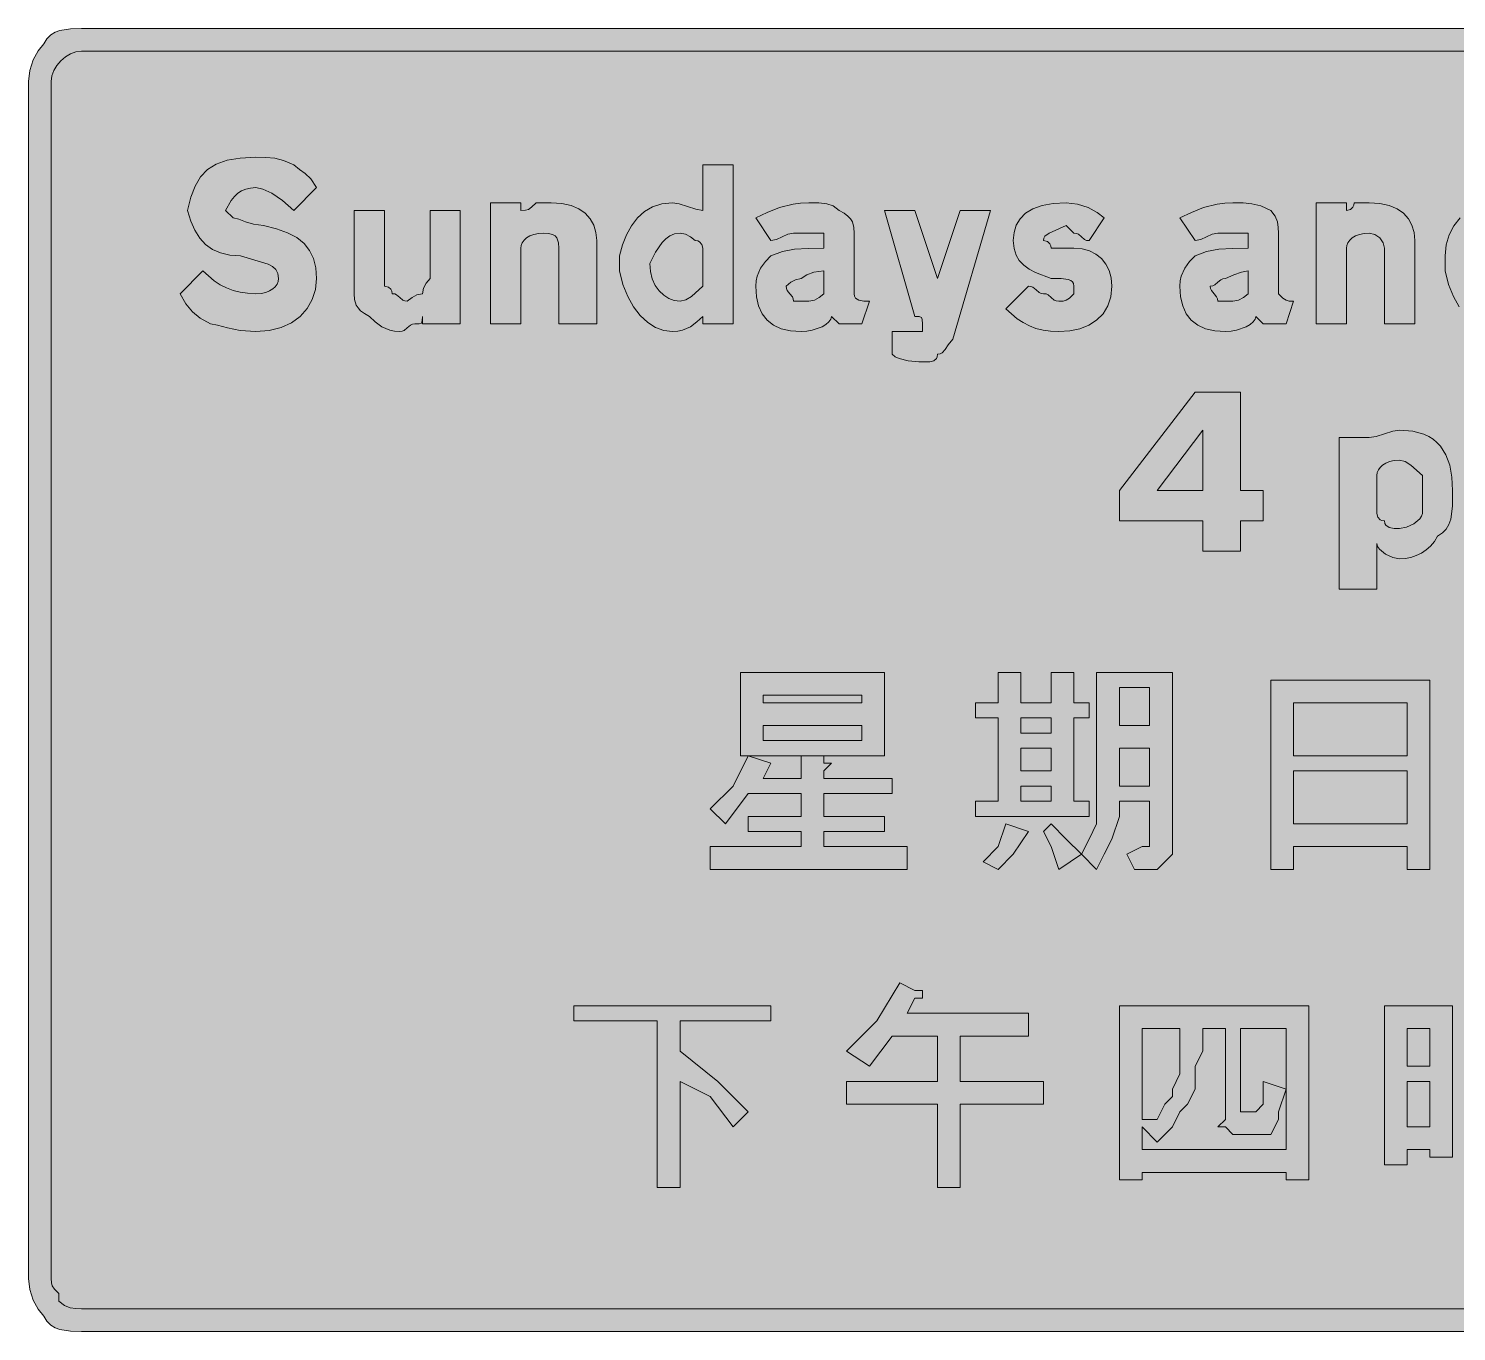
# Model space of a CAD drawing. Header units: metres. Extents: x 12 to 556, y 31 to 238.
# Drawn here: x 12.2 to 238.3, y 31.4 to 237.8 of the extents above; entities that cross this region are included whole.
import ezdxf

# ---------------------------------------------------------------- set-up
doc = ezdxf.new("R2010")
doc.units = ezdxf.units.M
doc.layers.add('FILL_BLACK_000000', color=7, linetype='Continuous', true_color=0x000000)
doc.layers.add('FILL_WHITE_FFFFFF', color=7, linetype='Continuous', true_color=0xffffff)

msp = doc.modelspace()

# ---------------------------------------------------------------- hatches: boundary and pattern name
at = {"layer": 'FILL_BLACK_000000', "true_color": 0x000000}
h = msp.add_hatch(color=7, dxfattribs=at)
h.dxf.hatch_style = 1
h.paths.add_polyline_path([(550.95, 237.84), (551, 237.44), (551.16, 237.13), (551.7, 236.64), (552.47, 236.15), (553.35, 235.44), (553.75, 235.39), (554.04, 235.23), (554.4, 234.69), (554.53, 233.92), (554.55, 233.04), (555.24, 232.14), (555.6, 231.24), (555.73, 230.34), (555.75, 229.44), (555.75, 39.84), (555.54, 38.06), (555, 36.39), (554.23, 34.95), (553.35, 33.84), (550.95, 31.44), (547.35, 31.44), (20.55, 31.44), (18.77, 31.48), (17.1, 31.74), (16.34, 32.03), (15.66, 32.45), (15.05, 33.05), (14.55, 33.84), (13.67, 34.95), (12.9, 36.39), (12.36, 38.06), (12.15, 39.84), (12.15, 229.44), (12.36, 231.22), (12.9, 232.89), (13.67, 234.33), (14.55, 235.44), (15.05, 236.23), (15.66, 236.83), (16.34, 237.25), (17.1, 237.54), (18.77, 237.8), (20.55, 237.84), (547.35, 237.84), (550.95, 237.84)])
h.paths.add_polyline_path([(18.79, 233.83), (17.98, 233.35), (17.25, 232.74), (16.64, 232.01), (16.16, 231.2), (15.86, 230.34), (15.75, 229.44), (15.75, 39.84), (15.77, 39.13), (15.9, 38.64), (16.26, 38.15), (16.95, 37.44), (16.95, 36.24), (17.85, 35.55), (18.75, 35.19), (19.65, 35.06), (20.55, 35.04), (547.35, 35.04), (548.23, 35.06), (549, 35.19), (549.54, 35.55), (549.7, 35.84), (549.75, 36.24), (550.44, 37.14), (550.8, 38.04), (550.93, 38.94), (550.95, 39.84), (550.95, 229.44), (550.93, 230.34), (550.8, 231.24), (550.44, 232.14), (549.75, 233.04), (549, 233.64), (548.23, 234.05), (547.35, 234.24), (20.55, 234.24), (19.65, 234.13), (18.79, 233.83)], flags=16)
h = msp.add_hatch(color=7, dxfattribs=at)
h.dxf.hatch_style = 1
h.paths.add_polyline_path([(44.55, 207.84), (45.47, 207.65), (46.5, 207.24), (47.76, 206.83), (49.35, 206.64), (51.43, 206.13), (53.19, 205.5), (54.64, 204.72), (55.8, 203.79), (56.67, 202.69), (57.28, 201.41), (57.64, 199.93), (57.75, 198.24), (57.58, 196.5), (57.09, 194.9), (56.29, 193.47), (55.2, 192.24), (53.82, 191.23), (52.18, 190.48), (50.29, 190), (48.15, 189.84), (45.67, 190.03), (43.65, 190.44), (42.07, 190.85), (40.95, 191.04), (39.36, 191.96), (38.1, 192.99), (37.07, 194.25), (36.15, 195.84), (39.75, 199.44), (41.57, 197.86), (42.51, 197.25), (43.5, 196.74), (44.54, 196.35), (45.66, 196.06), (46.85, 195.9), (48.15, 195.84), (48.99, 195.89), (49.72, 196.05), (50.34, 196.28), (50.85, 196.59), (51.24, 196.95), (51.52, 197.36), (51.69, 197.79), (51.75, 198.24), (51.64, 199.03), (51.32, 199.65), (50.8, 200.12), (50.1, 200.49), (45.75, 201.84), (44.06, 201.95), (42.58, 202.29), (41.3, 202.85), (40.2, 203.64), (39.27, 204.65), (38.49, 205.89), (37.86, 207.35), (37.35, 209.04), (37.86, 211.12), (38.53, 212.88), (39.4, 214.33), (40.5, 215.49), (41.89, 216.36), (43.59, 216.97), (45.67, 217.33), (48.15, 217.44), (49.76, 217.42), (51.15, 217.29), (52.54, 216.93), (54.15, 216.24), (55.05, 215.51), (55.95, 214.89), (56.85, 214.05), (57.75, 212.64), (54.15, 209.04), (52.37, 210.61), (50.7, 211.74), (49.26, 212.41), (48.15, 212.64), (47.3, 212.58), (46.56, 212.41), (45.89, 212.13), (45.3, 211.74), (44.76, 211.23), (44.27, 210.61), (43.35, 209.04), (44.55, 207.84)])
h = msp.add_hatch(color=7, dxfattribs=at)
h.dxf.hatch_style = 1
h.paths.add_polyline_path([(123.75, 216.24), (123.75, 191.04), (118.95, 191.04), (118.95, 192.24), (118.03, 191.36), (117, 190.59), (115.74, 190.05), (115, 189.89), (114.15, 189.84), (112.8, 190.01), (111.49, 190.5), (110.23, 191.3), (109.05, 192.39), (107.99, 193.77), (107.06, 195.41), (106.31, 197.3), (105.75, 199.44), (105.75, 201.84), (106.26, 203.58), (106.89, 205.18), (107.67, 206.61), (108.6, 207.84), (109.7, 208.85), (110.98, 209.6), (112.46, 210.08), (114.15, 210.24), (115.24, 210.05), (116.55, 209.64), (117.86, 209.23), (118.95, 209.04), (118.95, 216.24), (123.75, 216.24)])
h.paths.add_polyline_path([(118.95, 203.04), (118.8, 203.64), (118.44, 204.05), (118.15, 204.19), (117.75, 204.24), (117, 204.84), (116.23, 205.25), (115.35, 205.44), (114.5, 205.33), (113.76, 205.03), (113.09, 204.55), (112.5, 203.94), (111.47, 202.4), (110.55, 200.64), (110.66, 199.35), (110.96, 198.18), (111.44, 197.16), (112.05, 196.29), (112.78, 195.59), (113.59, 195.07), (114.45, 194.75), (115.35, 194.64), (116.25, 194.85), (117.15, 195.39), (118.95, 197.04), (118.95, 201.84), (118.95, 203.04)], flags=16)
h = msp.add_hatch(color=7, dxfattribs=at)
h.dxf.hatch_style = 1
h.paths.add_polyline_path([(254.55, 216.24), (254.55, 191.04), (249.75, 191.04), (249.75, 192.24), (248.83, 191.36), (247.8, 190.59), (246.54, 190.05), (245.8, 189.89), (244.95, 189.84), (243.6, 190.01), (242.29, 190.5), (241.03, 191.3), (239.85, 192.39), (238.79, 193.77), (237.86, 195.41), (237.11, 197.3), (236.55, 199.44), (236.55, 201.84), (236.71, 203.58), (237.19, 205.18), (237.94, 206.61), (238.95, 207.84), (240.18, 208.85), (241.61, 209.6), (243.21, 210.08), (244.95, 210.24), (245.87, 210.05), (246.9, 209.64), (248.16, 209.23), (249.75, 209.04), (249.75, 216.24), (254.55, 216.24)])
h.paths.add_polyline_path([(249.75, 203.04), (248.55, 204.24), (248.15, 204.29), (247.84, 204.43), (247.35, 204.84), (246.86, 205.25), (246.55, 205.39), (246.15, 205.44), (244.91, 205.33), (243.88, 205.03), (243.05, 204.55), (242.4, 203.94), (241.92, 203.21), (241.59, 202.4), (241.41, 201.54), (241.35, 200.64), (241.41, 199.35), (241.59, 198.18), (241.92, 197.16), (242.4, 196.29), (243.05, 195.59), (243.88, 195.07), (244.91, 194.75), (246.15, 194.64), (247.05, 194.85), (247.95, 195.39), (249.75, 197.04), (249.75, 201.84), (249.75, 203.04)], flags=16)
h = msp.add_hatch(color=7, dxfattribs=at)
h.dxf.hatch_style = 1
h.paths.add_polyline_path([(80.55, 209.04), (80.55, 191.04), (74.55, 191.04), (74.55, 192.24), (74.53, 191.55), (74.4, 191.19), (74.04, 191.06), (73.35, 191.04), (72.95, 190.99), (72.64, 190.85), (72.15, 190.44), (71.66, 190.03), (71.35, 189.89), (70.95, 189.84), (70.1, 189.89), (69.36, 190.05), (68.1, 190.59), (67.07, 191.36), (66.15, 192.24), (65.36, 192.69), (64.76, 193.14), (64.34, 193.59), (64.05, 194.04), (63.79, 194.94), (63.75, 195.84), (63.75, 209.04), (68.55, 209.04), (68.55, 198.24), (68.55, 197.04), (69.15, 196.89), (69.56, 196.53), (69.7, 196.24), (69.75, 195.84), (70.15, 195.79), (70.46, 195.65), (70.95, 195.24), (71.44, 194.83), (71.75, 194.69), (72.15, 194.64), (72.9, 195.24), (73.67, 195.65), (74.55, 195.84), (74.74, 196.72), (75.15, 197.49), (75.75, 198.24), (75.75, 209.04), (80.55, 209.04)])
h = msp.add_hatch(color=7, dxfattribs=at)
h.dxf.hatch_style = 1
h.paths.add_polyline_path([(96.15, 191.04), (96.15, 201.84), (96.15, 203.04), (96.11, 203.92), (95.85, 204.69), (95.56, 205), (95.14, 205.23), (94.54, 205.39), (93.75, 205.44), (92.91, 205.39), (92.17, 205.23), (91.56, 205), (91.05, 204.69), (90.66, 204.33), (90.37, 203.92), (90.21, 203.49), (90.15, 203.04), (90.15, 191.04), (85.35, 191.04), (85.35, 210.24), (90.15, 210.24), (90.15, 209.04), (90.86, 209.06), (91.35, 209.19), (91.84, 209.55), (92.55, 210.24), (94.95, 210.24), (96.64, 210.13), (98.1, 209.81), (99.34, 209.29), (100.35, 208.59), (101.14, 207.72), (101.7, 206.7), (102.04, 205.53), (102.15, 204.24), (102.15, 191.04), (96.15, 191.04)])
h = msp.add_hatch(color=7, dxfattribs=at)
h.dxf.hatch_style = 1
h.paths.add_polyline_path([(140.55, 191.04), (139.35, 192.24), (139.24, 191.79), (138.94, 191.36), (138.46, 190.95), (137.85, 190.59), (136.31, 190.05), (135.45, 189.89), (134.55, 189.84), (132.86, 189.95), (131.4, 190.29), (130.16, 190.85), (129.15, 191.64), (128.36, 192.65), (127.8, 193.89), (127.46, 195.35), (127.35, 197.04), (127.4, 197.89), (127.56, 198.63), (128.1, 199.89), (128.87, 200.92), (129.75, 201.84), (131.57, 202.53), (133.5, 202.89), (135.66, 203.02), (138.15, 203.04), (138.15, 204.24), (138.15, 205.44), (135.75, 205.44), (133.35, 205.44), (132.45, 205.25), (131.55, 204.84), (130.65, 204.43), (129.75, 204.24), (127.35, 207.84), (129.17, 208.72), (131.1, 209.49), (133.26, 210.03), (134.45, 210.19), (135.75, 210.24), (137.34, 210.22), (138.6, 210.09), (139.63, 209.73), (140.55, 209.04), (141.34, 208.59), (141.94, 208.14), (142.36, 207.69), (142.65, 207.24), (142.91, 206.34), (142.95, 205.44), (142.95, 195.84), (143, 195.44), (143.16, 195.15), (143.7, 194.79), (144.47, 194.66), (145.35, 194.64), (144.15, 191.04), (140.55, 191.04)])
h.paths.add_polyline_path([(132.34, 196.33), (132.75, 195.84), (133.16, 195.35), (133.3, 195.04), (133.35, 194.64), (135.75, 194.64), (136.63, 194.83), (137.4, 195.24), (138.15, 195.84), (138.15, 199.44), (136.57, 199.25), (135.45, 198.84), (134.55, 198.24), (133.67, 198.05), (132.9, 197.64), (132.15, 197.04), (132.2, 196.64), (132.34, 196.33)], flags=16)
h = msp.add_hatch(color=7, dxfattribs=at)
h.dxf.hatch_style = 1
h.paths.add_polyline_path([(158.55, 188.64), (157.84, 187.76), (157.35, 186.99), (156.86, 186.45), (156.55, 186.29), (156.15, 186.24), (156.1, 185.84), (155.96, 185.55), (155.55, 185.19), (154.95, 185.04), (153.17, 185.06), (151.5, 185.19), (150.06, 185.55), (149.45, 185.84), (148.95, 186.24), (148.95, 189.84), (151.35, 189.84), (152.55, 189.84), (153.75, 189.84), (153.75, 191.04), (153.73, 191.73), (153.6, 192.09), (153.24, 192.22), (152.55, 192.24), (147.75, 209.04), (152.55, 209.04), (156.15, 198.24), (159.75, 209.04), (164.55, 209.04), (158.55, 188.64)])
h = msp.add_hatch(color=7, dxfattribs=at)
h.dxf.hatch_style = 1
h.paths.add_polyline_path([(183.59, 195.35), (183.11, 193.89), (182.36, 192.65), (181.35, 191.64), (180.12, 190.85), (178.69, 190.29), (177.09, 189.95), (175.35, 189.84), (174.05, 189.9), (172.86, 190.06), (171.74, 190.35), (170.7, 190.74), (169.71, 191.25), (168.77, 191.86), (166.95, 193.44), (170.55, 197.04), (170.95, 196.99), (171.26, 196.85), (171.75, 196.44), (172.24, 196.03), (172.55, 195.89), (172.95, 195.84), (173.35, 195.79), (173.66, 195.65), (174.15, 195.24), (174.64, 194.83), (174.95, 194.69), (175.35, 194.64), (176.06, 194.66), (176.55, 194.79), (177.04, 195.15), (177.75, 195.84), (177.75, 197.04), (177.69, 197.44), (177.52, 197.73), (177.24, 197.95), (176.85, 198.09), (175.72, 198.22), (174.15, 198.24), (171.69, 199.18), (170.67, 199.72), (169.8, 200.34), (169.1, 201.08), (168.58, 201.95), (168.26, 203), (168.15, 204.24), (168.26, 205.53), (168.62, 206.7), (169.23, 207.72), (170.1, 208.59), (171.26, 209.29), (172.71, 209.81), (174.47, 210.13), (176.55, 210.24), (178.33, 210.03), (180, 209.49), (181.44, 208.72), (182.55, 207.84), (180.15, 204.24), (179.75, 204.29), (179.44, 204.43), (178.95, 204.84), (178.46, 205.25), (178.15, 205.39), (177.75, 205.44), (176.55, 206.64), (173.85, 205.44), (173.17, 204.95), (173.01, 204.64), (172.95, 204.24), (173.55, 204.09), (173.96, 203.73), (174.1, 203.44), (174.15, 203.04), (177.75, 203.04), (179.04, 202.93), (180.21, 202.61), (181.23, 202.09), (182.1, 201.39), (182.8, 200.52), (183.32, 199.5), (183.64, 198.33), (183.75, 197.04), (183.59, 195.35)])
h = msp.add_hatch(color=7, dxfattribs=at)
h.dxf.hatch_style = 1
h.paths.add_polyline_path([(207.75, 191.04), (206.55, 192.24), (206.44, 191.79), (206.14, 191.36), (205.66, 190.95), (205.05, 190.59), (203.51, 190.05), (202.65, 189.89), (201.75, 189.84), (200.06, 189.95), (198.6, 190.29), (197.36, 190.85), (196.35, 191.64), (195.56, 192.65), (195, 193.89), (194.66, 195.35), (194.55, 197.04), (194.6, 197.89), (194.76, 198.63), (195.3, 199.89), (196.07, 200.92), (196.95, 201.84), (198.77, 202.53), (200.7, 202.89), (202.86, 203.02), (205.35, 203.04), (205.35, 204.24), (205.35, 205.44), (202.95, 205.44), (200.55, 205.44), (199.65, 205.25), (198.75, 204.84), (197.85, 204.43), (196.95, 204.24), (194.55, 207.84), (196.37, 208.72), (198.3, 209.49), (200.46, 210.03), (201.65, 210.19), (202.95, 210.24), (204.56, 210.22), (205.95, 210.09), (207.34, 209.73), (208.95, 209.04), (209.64, 208.14), (210, 207.24), (210.13, 206.34), (210.15, 205.44), (210.15, 195.84), (210.86, 195.15), (211.35, 194.79), (211.84, 194.66), (212.55, 194.64), (211.35, 191.04), (207.75, 191.04)])
h.paths.add_polyline_path([(199.54, 196.33), (199.95, 195.84), (200.36, 195.35), (200.5, 195.04), (200.55, 194.64), (202.95, 194.64), (203.83, 194.83), (204.6, 195.24), (205.35, 195.84), (205.35, 199.44), (204.28, 199.25), (203.1, 198.84), (201.75, 198.24), (201.35, 198.19), (201.04, 198.05), (200.55, 197.64), (200.06, 197.23), (199.75, 197.09), (199.35, 197.04), (199.4, 196.64), (199.54, 196.33)], flags=16)
h = msp.add_hatch(color=7, dxfattribs=at)
h.dxf.hatch_style = 1
h.paths.add_polyline_path([(226.95, 191.04), (226.95, 201.84), (226.95, 203.04), (226.74, 203.92), (226.2, 204.69), (225.43, 205.23), (224.55, 205.44), (223.71, 205.39), (222.97, 205.23), (222.36, 205), (221.85, 204.69), (221.46, 204.33), (221.17, 203.92), (221.01, 203.49), (220.95, 203.04), (220.95, 191.04), (216.15, 191.04), (216.15, 210.24), (220.95, 210.24), (220.95, 209.04), (221.55, 209.19), (221.96, 209.55), (222.1, 209.84), (222.15, 210.24), (224.55, 210.24), (226.24, 210.13), (227.7, 209.81), (228.94, 209.29), (229.95, 208.59), (230.74, 207.72), (231.3, 206.7), (231.64, 205.53), (231.75, 204.24), (231.75, 191.04), (226.95, 191.04)])
h = msp.add_hatch(color=7, dxfattribs=at)
h.dxf.hatch_style = 1
h.paths.add_polyline_path([(207.75, 159.84), (204.15, 159.84), (204.15, 155.04), (198.15, 155.04), (198.15, 159.84), (184.95, 159.84), (184.95, 164.64), (196.95, 180.24), (204.15, 180.24), (204.15, 164.64), (207.75, 164.64), (207.75, 159.84)])
h.paths.add_polyline_path([(198.15, 164.64), (198.15, 174.24), (190.95, 164.64), (198.15, 164.64)], flags=16)
h = msp.add_hatch(color=7, dxfattribs=at)
h.dxf.hatch_style = 1
h.paths.add_polyline_path([(237.45, 160.14), (237.16, 159.3), (236.74, 158.56), (236.14, 157.95), (235.35, 157.44), (234.85, 156.6), (234.24, 155.86), (233.56, 155.25), (232.8, 154.74), (231.99, 154.35), (231.13, 154.06), (230.25, 153.9), (229.35, 153.84), (228.28, 154.05), (227.1, 154.59), (226.14, 155.36), (225.86, 155.79), (225.75, 156.24), (225.75, 149.04), (219.75, 149.04), (219.75, 173.04), (224.55, 173.04), (225.64, 173.23), (226.95, 173.64), (228.26, 174.05), (229.35, 174.24), (231.43, 174.07), (233.19, 173.58), (233.96, 173.22), (234.64, 172.78), (235.26, 172.27), (235.8, 171.69), (236.67, 170.31), (237.28, 168.67), (237.64, 166.78), (237.75, 164.64), (237.71, 162.16), (237.45, 160.14)])
h.paths.add_polyline_path([(231.6, 159.39), (232.56, 160.16), (232.84, 160.59), (232.95, 161.04), (232.95, 162.24), (232.95, 165.84), (232.95, 167.04), (231.15, 168.69), (230.25, 169.23), (229.35, 169.44), (228.51, 169.39), (227.77, 169.23), (227.16, 169), (226.65, 168.69), (226.26, 168.33), (225.98, 167.92), (225.81, 167.49), (225.75, 167.04), (225.75, 162.24), (225.75, 161.04), (225.9, 160.44), (226.26, 160.03), (226.55, 159.89), (226.95, 159.84), (227, 159.44), (227.16, 159.15), (227.7, 158.79), (228.47, 158.66), (229.35, 158.64), (230.42, 158.85), (231.6, 159.39)], flags=16)
h = msp.add_hatch(color=7, dxfattribs=at)
h.dxf.hatch_style = 1
h.paths.add_polyline_path([(124.95, 135.84), (147.75, 135.84), (147.75, 122.64), (124.95, 122.64), (124.95, 135.84)])
h.paths.add_polyline_path([(128.55, 132.24), (128.55, 131.04), (144.15, 131.04), (144.15, 132.24), (128.55, 132.24)], flags=16)
h.paths.add_polyline_path([(144.15, 127.44), (128.55, 127.44), (128.55, 125.04), (144.15, 125.04), (144.15, 127.44)], flags=16)
h = msp.add_hatch(color=7, dxfattribs=at)
h.dxf.hatch_style = 1
h.paths.add_polyline_path([(169.35, 135.84), (169.35, 134.64), (169.35, 131.04), (174.15, 131.04), (174.15, 135.84), (176.55, 135.84), (177.75, 135.84), (177.75, 134.64), (177.75, 131.04), (180.15, 131.04), (180.15, 128.64), (177.75, 128.64), (177.75, 115.44), (180.15, 115.44), (180.15, 113.04), (162.15, 113.04), (162.15, 115.44), (165.75, 115.44), (165.75, 128.64), (162.15, 128.64), (162.15, 131.04), (165.75, 131.04), (165.75, 135.84), (168.15, 135.84), (169.35, 135.84)])
h.paths.add_polyline_path([(169.35, 120.24), (174.15, 120.24), (174.15, 123.84), (169.35, 123.84), (169.35, 120.24)], flags=16)
h.paths.add_polyline_path([(169.35, 117.84), (169.35, 115.44), (174.15, 115.44), (174.15, 117.84), (169.35, 117.84)], flags=16)
h.paths.add_polyline_path([(174.15, 128.64), (169.35, 128.64), (169.35, 126.24), (174.15, 126.24), (174.15, 128.64)], flags=16)
h = msp.add_hatch(color=7, dxfattribs=at)
h.dxf.hatch_style = 1
h.paths.add_polyline_path([(193.35, 107.04), (192.15, 105.84), (190.95, 104.64), (187.35, 104.64), (186.15, 107.04), (188.55, 108.24), (189.75, 108.24), (189.75, 109.44), (189.75, 115.44), (184.95, 115.44), (184.95, 113.04), (183.75, 109.44), (182.55, 107.04), (181.35, 104.64), (178.95, 107.04), (180.15, 109.44), (181.35, 111.84), (181.35, 116.64), (181.35, 121.44), (181.35, 135.84), (193.35, 135.84), (193.35, 109.44), (193.35, 107.04)])
h.paths.add_polyline_path([(184.95, 123.84), (184.95, 117.84), (189.75, 117.84), (189.75, 123.84), (184.95, 123.84)], flags=16)
h.paths.add_polyline_path([(189.75, 133.44), (184.95, 133.44), (184.95, 127.44), (189.75, 127.44), (189.75, 133.44)], flags=16)
h = msp.add_hatch(color=7, dxfattribs=at)
h.dxf.hatch_style = 1
h.paths.add_polyline_path([(234.15, 104.64), (230.55, 104.64), (230.55, 108.24), (212.55, 108.24), (212.55, 104.64), (208.95, 104.64), (208.95, 134.64), (234.15, 134.64), (234.15, 104.64)])
h.paths.add_polyline_path([(212.55, 120.24), (212.55, 111.84), (230.55, 111.84), (230.55, 120.24), (212.55, 120.24)], flags=16)
h.paths.add_polyline_path([(230.55, 131.04), (212.55, 131.04), (212.55, 122.64), (230.55, 122.64), (230.55, 131.04)], flags=16)
h = msp.add_hatch(color=7, dxfattribs=at)
h.dxf.hatch_style = 1
h.paths.add_polyline_path([(128.55, 119.04), (134.55, 119.04), (134.55, 122.64), (138.15, 122.64), (138.15, 121.44), (139.35, 121.44), (138.15, 120.24), (138.15, 119.04), (148.95, 119.04), (148.95, 116.64), (138.15, 116.64), (138.15, 113.04), (147.75, 113.04), (147.75, 110.64), (138.15, 110.64), (138.15, 108.24), (151.35, 108.24), (151.35, 104.64), (120.15, 104.64), (120.15, 108.24), (134.55, 108.24), (134.55, 110.64), (126.15, 110.64), (126.15, 113.04), (134.55, 113.04), (134.55, 116.64), (126.15, 116.64), (122.55, 111.84), (120.15, 114.24), (123.75, 117.84), (126.15, 122.64), (129.75, 121.44), (128.55, 119.04)])
h = msp.add_hatch(color=7, dxfattribs=at)
h.dxf.hatch_style = 1
h.paths.add_polyline_path([(165.75, 108.24), (166.95, 111.84), (170.55, 110.64), (168.15, 107.04), (165.75, 104.64), (163.35, 105.84), (165.75, 108.24)])
h = msp.add_hatch(color=7, dxfattribs=at)
h.dxf.hatch_style = 1
h.paths.add_polyline_path([(176.55, 109.44), (178.95, 107.04), (175.35, 104.64), (174.15, 108.24), (172.95, 110.64), (174.15, 111.84), (176.55, 109.44)])
h = msp.add_hatch(color=7, dxfattribs=at)
h.dxf.hatch_style = 1
h.paths.add_polyline_path([(146.55, 80.64), (150.15, 86.64), (152.55, 85.44), (153.75, 85.44), (153.75, 84.24), (152.55, 84.24), (151.35, 81.84), (170.55, 81.84), (170.55, 78.24), (159.75, 78.24), (159.75, 71.04), (172.95, 71.04), (172.95, 67.44), (159.75, 67.44), (159.75, 54.24), (156.15, 54.24), (156.15, 67.44), (141.75, 67.44), (141.75, 71.04), (156.15, 71.04), (156.15, 78.24), (148.95, 78.24), (145.35, 73.44), (141.75, 75.84), (146.55, 80.64)])
h = msp.add_hatch(color=7, dxfattribs=at)
h.dxf.hatch_style = 1
h.paths.add_polyline_path([(129.75, 83.04), (129.75, 80.64), (115.35, 80.64), (115.35, 75.84), (121.35, 71.04), (126.15, 66.24), (123.75, 63.84), (120.15, 68.64), (115.35, 71.04), (115.35, 54.24), (111.75, 54.24), (111.75, 80.64), (98.55, 80.64), (98.55, 83.04), (129.75, 83.04)])
h = msp.add_hatch(color=7, dxfattribs=at)
h.dxf.hatch_style = 1
h.paths.add_polyline_path([(211.35, 55.44), (211.35, 56.64), (188.55, 56.64), (188.55, 55.44), (184.95, 55.44), (184.95, 83.04), (214.95, 83.04), (214.95, 55.44), (211.35, 55.44)])
h.paths.add_polyline_path([(193.35, 68.64), (193.35, 69.84), (194.55, 72.24), (194.55, 74.64), (194.55, 77.04), (194.55, 79.44), (188.55, 79.44), (188.55, 65.04), (190.95, 65.04), (192.15, 67.44), (193.35, 68.64)], flags=16)
h.paths.add_polyline_path([(210.15, 65.04), (208.95, 62.64), (206.55, 62.64), (205.35, 62.64), (202.95, 62.64), (201.75, 63.84), (200.55, 63.84), (201.75, 65.04), (201.75, 79.44), (198.15, 79.44), (198.15, 75.84), (196.95, 73.44), (196.95, 71.04), (196.95, 69.84), (195.75, 67.44), (194.55, 66.24), (193.35, 63.84), (192.15, 62.64), (190.95, 61.44), (188.55, 63.84), (188.55, 60.24), (211.35, 60.24), (211.35, 69.84), (210.15, 66.24), (210.15, 65.04)], flags=16)
h.paths.add_polyline_path([(211.35, 79.44), (204.15, 79.44), (204.15, 68.64), (204.15, 66.24), (205.35, 66.24), (206.55, 66.24), (207.75, 67.44), (207.75, 71.04), (211.35, 69.84), (211.35, 79.44)], flags=16)
h = msp.add_hatch(color=7, dxfattribs=at)
h.dxf.hatch_style = 1
h.paths.add_polyline_path([(234.15, 59.04), (234.15, 60.24), (230.55, 60.24), (230.55, 57.84), (226.95, 57.84), (226.95, 59.04), (226.95, 83.04), (237.75, 83.04), (237.75, 59.04), (234.15, 59.04)])
h.paths.add_polyline_path([(230.55, 79.44), (230.55, 73.44), (234.15, 73.44), (234.15, 79.44), (230.55, 79.44)], flags=16)
h.paths.add_polyline_path([(234.15, 71.04), (230.55, 71.04), (230.55, 63.84), (234.15, 63.84), (234.15, 71.04)], flags=16)
at = {"layer": 'FILL_WHITE_FFFFFF', "true_color": 0xffffff}
h = msp.add_hatch(color=7, dxfattribs=at)
h.dxf.hatch_style = 1
h.paths.add_polyline_path([(547.35, 234.24), (548.55, 234.24), (549.75, 233.04), (550.95, 231.84), (550.95, 229.44), (550.95, 39.84), (550.93, 38.94), (550.8, 38.04), (550.44, 37.14), (549.75, 36.24), (548.55, 35.04), (547.35, 35.04), (20.55, 35.04), (19.65, 35.06), (18.75, 35.19), (17.85, 35.55), (16.95, 36.24), (16.95, 37.44), (16.26, 38.15), (15.9, 38.64), (15.77, 39.13), (15.75, 39.84), (15.75, 229.44), (15.86, 230.34), (16.16, 231.2), (16.64, 232.01), (17.25, 232.74), (17.98, 233.35), (18.79, 233.83), (19.65, 234.13), (20.55, 234.24), (547.35, 234.24)])

# ---------------------------------------------------------------- linework, layer by layer
at = {"layer": 'FILL_BLACK_000000', "lineweight": 0, "true_color": 0x000000}
for points in [[(547.35, 31.44), (20.55, 31.44), (18.77, 31.48), (17.1, 31.74), (16.34, 32.03), (15.66, 32.45), (15.05, 33.05), (14.55, 33.84), (13.67, 34.95), (12.9, 36.39), (12.36, 38.06), (12.15, 39.84), (12.15, 229.44), (12.36, 231.22), (12.9, 232.89), (13.67, 234.33), (14.55, 235.44), (15.05, 236.23), (15.66, 236.83), (16.34, 237.25), (17.1, 237.54), (18.77, 237.8), (20.55, 237.84), (547.35, 237.84)], [(547.35, 234.24), (20.55, 234.24), (19.65, 234.13), (18.79, 233.83), (17.98, 233.35), (17.25, 232.74), (16.64, 232.01), (16.16, 231.2), (15.86, 230.34), (15.75, 229.44), (15.75, 39.84), (15.77, 39.13), (15.9, 38.64), (16.26, 38.15), (16.95, 37.44), (16.95, 36.24), (17.85, 35.55), (18.75, 35.19), (19.65, 35.06), (20.55, 35.04), (547.35, 35.04)], [(238.79, 193.77), (237.86, 195.41), (237.11, 197.3), (236.55, 199.44), (236.55, 201.84), (236.71, 203.58), (237.19, 205.18), (237.94, 206.61), (238.95, 207.84)]]:
    msp.add_lwpolyline(points, dxfattribs=at)
for points in [[(44.55, 207.84), (45.47, 207.65), (46.5, 207.24), (47.76, 206.83), (49.35, 206.64), (51.43, 206.13), (53.19, 205.5), (54.64, 204.72), (55.8, 203.79), (56.67, 202.69), (57.28, 201.41), (57.64, 199.93), (57.75, 198.24), (57.58, 196.5), (57.09, 194.9), (56.29, 193.47), (55.2, 192.24), (53.82, 191.23), (52.18, 190.48), (50.29, 190), (48.15, 189.84), (45.67, 190.03), (43.65, 190.44), (42.07, 190.85), (40.95, 191.04), (39.36, 191.96), (38.1, 192.99), (37.07, 194.25), (36.15, 195.84), (39.75, 199.44), (41.57, 197.86), (42.51, 197.25), (43.5, 196.74), (44.54, 196.35), (45.66, 196.06), (46.85, 195.9), (48.15, 195.84), (48.99, 195.89), (49.72, 196.05), (50.34, 196.28), (50.85, 196.59), (51.24, 196.95), (51.52, 197.36), (51.69, 197.79), (51.75, 198.24), (51.64, 199.03), (51.32, 199.65), (50.8, 200.12), (50.1, 200.49), (45.75, 201.84), (44.06, 201.95), (42.58, 202.29), (41.3, 202.85), (40.2, 203.64), (39.27, 204.65), (38.49, 205.89), (37.86, 207.35), (37.35, 209.04), (37.86, 211.12), (38.53, 212.88), (39.4, 214.33), (40.5, 215.49), (41.89, 216.36), (43.59, 216.97), (45.67, 217.33), (48.15, 217.44), (49.76, 217.42), (51.15, 217.29), (52.54, 216.93), (54.15, 216.24), (55.05, 215.51), (55.95, 214.89), (56.85, 214.05), (57.75, 212.64), (54.15, 209.04), (52.37, 210.61), (50.7, 211.74), (49.26, 212.41), (48.15, 212.64), (47.3, 212.58), (46.56, 212.41), (45.89, 212.13), (45.3, 211.74), (44.76, 211.23), (44.27, 210.61), (43.35, 209.04)], [(123.75, 216.24), (123.75, 191.04), (118.95, 191.04), (118.95, 192.24), (118.03, 191.36), (117, 190.59), (115.74, 190.05), (115, 189.89), (114.15, 189.84), (112.8, 190.01), (111.49, 190.5), (110.23, 191.3), (109.05, 192.39), (107.99, 193.77), (107.06, 195.41), (106.31, 197.3), (105.75, 199.44), (105.75, 201.84), (106.26, 203.58), (106.89, 205.18), (107.67, 206.61), (108.6, 207.84), (109.7, 208.85), (110.98, 209.6), (112.46, 210.08), (114.15, 210.24), (115.24, 210.05), (116.55, 209.64), (117.86, 209.23), (118.95, 209.04), (118.95, 216.24)], [(80.55, 209.04), (80.55, 191.04), (74.55, 191.04), (74.55, 192.24), (74.53, 191.55), (74.4, 191.19), (74.04, 191.06), (73.35, 191.04), (72.95, 190.99), (72.64, 190.85), (72.15, 190.44), (71.66, 190.03), (71.35, 189.89), (70.95, 189.84), (70.1, 189.89), (69.36, 190.05), (68.1, 190.59), (67.07, 191.36), (66.15, 192.24), (65.36, 192.69), (64.76, 193.14), (64.34, 193.59), (64.05, 194.04), (63.79, 194.94), (63.75, 195.84), (63.75, 209.04), (68.55, 209.04), (68.55, 198.24), (68.55, 197.04), (69.15, 196.89), (69.56, 196.53), (69.7, 196.24), (69.75, 195.84), (70.15, 195.79), (70.46, 195.65), (70.95, 195.24), (71.44, 194.83), (71.75, 194.69), (72.15, 194.64), (72.9, 195.24), (73.67, 195.65), (74.55, 195.84), (74.74, 196.72), (75.15, 197.49), (75.75, 198.24), (75.75, 209.04)], [(96.15, 191.04), (96.15, 201.84), (96.15, 203.04), (96.11, 203.92), (95.85, 204.69), (95.56, 205), (95.14, 205.23), (94.54, 205.39), (93.75, 205.44), (92.91, 205.39), (92.17, 205.23), (91.56, 205), (91.05, 204.69), (90.66, 204.33), (90.37, 203.92), (90.21, 203.49), (90.15, 203.04), (90.15, 191.04), (85.35, 191.04), (85.35, 210.24), (90.15, 210.24), (90.15, 209.04), (90.86, 209.06), (91.35, 209.19), (91.84, 209.55), (92.55, 210.24), (94.95, 210.24), (96.64, 210.13), (98.1, 209.81), (99.34, 209.29), (100.35, 208.59), (101.14, 207.72), (101.7, 206.7), (102.04, 205.53), (102.15, 204.24), (102.15, 191.04)], [(140.55, 191.04), (139.35, 192.24), (139.24, 191.79), (138.94, 191.36), (138.46, 190.95), (137.85, 190.59), (136.31, 190.05), (135.45, 189.89), (134.55, 189.84), (132.86, 189.95), (131.4, 190.29), (130.16, 190.85), (129.15, 191.64), (128.36, 192.65), (127.8, 193.89), (127.46, 195.35), (127.35, 197.04), (127.4, 197.89), (127.56, 198.63), (128.1, 199.89), (128.87, 200.92), (129.75, 201.84), (131.57, 202.53), (133.5, 202.89), (135.66, 203.02), (138.15, 203.04), (138.15, 204.24), (138.15, 205.44), (135.75, 205.44), (133.35, 205.44), (132.45, 205.25), (131.55, 204.84), (130.65, 204.43), (129.75, 204.24), (127.35, 207.84), (129.17, 208.72), (131.1, 209.49), (133.26, 210.03), (134.45, 210.19), (135.75, 210.24), (137.34, 210.22), (138.6, 210.09), (139.63, 209.73), (140.55, 209.04), (141.34, 208.59), (141.94, 208.14), (142.36, 207.69), (142.65, 207.24), (142.91, 206.34), (142.95, 205.44), (142.95, 195.84), (143, 195.44), (143.16, 195.15), (143.7, 194.79), (144.47, 194.66), (145.35, 194.64), (144.15, 191.04)], [(158.55, 188.64), (157.84, 187.76), (157.35, 186.99), (156.86, 186.45), (156.55, 186.29), (156.15, 186.24), (156.1, 185.84), (155.96, 185.55), (155.55, 185.19), (154.95, 185.04), (153.17, 185.06), (151.5, 185.19), (150.06, 185.55), (149.45, 185.84), (148.95, 186.24), (148.95, 189.84), (151.35, 189.84), (152.55, 189.84), (153.75, 189.84), (153.75, 191.04), (153.73, 191.73), (153.6, 192.09), (153.24, 192.22), (152.55, 192.24), (147.75, 209.04), (152.55, 209.04), (156.15, 198.24), (159.75, 209.04), (164.55, 209.04)], [(183.59, 195.35), (183.11, 193.89), (182.36, 192.65), (181.35, 191.64), (180.12, 190.85), (178.69, 190.29), (177.09, 189.95), (175.35, 189.84), (174.05, 189.9), (172.86, 190.06), (171.74, 190.35), (170.7, 190.74), (169.71, 191.25), (168.77, 191.86), (166.95, 193.44), (170.55, 197.04), (170.95, 196.99), (171.26, 196.85), (171.75, 196.44), (172.24, 196.03), (172.55, 195.89), (172.95, 195.84), (173.35, 195.79), (173.66, 195.65), (174.15, 195.24), (174.64, 194.83), (174.95, 194.69), (175.35, 194.64), (176.06, 194.66), (176.55, 194.79), (177.04, 195.15), (177.75, 195.84), (177.75, 197.04), (177.69, 197.44), (177.52, 197.73), (177.24, 197.95), (176.85, 198.09), (175.72, 198.22), (174.15, 198.24), (171.69, 199.18), (170.67, 199.72), (169.8, 200.34), (169.1, 201.08), (168.58, 201.95), (168.26, 203), (168.15, 204.24), (168.26, 205.53), (168.62, 206.7), (169.23, 207.72), (170.1, 208.59), (171.26, 209.29), (172.71, 209.81), (174.47, 210.13), (176.55, 210.24), (178.33, 210.03), (180, 209.49), (181.44, 208.72), (182.55, 207.84), (180.15, 204.24), (179.75, 204.29), (179.44, 204.43), (178.95, 204.84), (178.46, 205.25), (178.15, 205.39), (177.75, 205.44), (176.55, 206.64), (173.85, 205.44), (173.17, 204.95), (173.01, 204.64), (172.95, 204.24), (173.55, 204.09), (173.96, 203.73), (174.1, 203.44), (174.15, 203.04), (177.75, 203.04), (179.04, 202.93), (180.21, 202.61), (181.23, 202.09), (182.1, 201.39), (182.8, 200.52), (183.32, 199.5), (183.64, 198.33), (183.75, 197.04)], [(207.75, 191.04), (206.55, 192.24), (206.44, 191.79), (206.14, 191.36), (205.66, 190.95), (205.05, 190.59), (203.51, 190.05), (202.65, 189.89), (201.75, 189.84), (200.06, 189.95), (198.6, 190.29), (197.36, 190.85), (196.35, 191.64), (195.56, 192.65), (195, 193.89), (194.66, 195.35), (194.55, 197.04), (194.6, 197.89), (194.76, 198.63), (195.3, 199.89), (196.07, 200.92), (196.95, 201.84), (198.77, 202.53), (200.7, 202.89), (202.86, 203.02), (205.35, 203.04), (205.35, 204.24), (205.35, 205.44), (202.95, 205.44), (200.55, 205.44), (199.65, 205.25), (198.75, 204.84), (197.85, 204.43), (196.95, 204.24), (194.55, 207.84), (196.37, 208.72), (198.3, 209.49), (200.46, 210.03), (201.65, 210.19), (202.95, 210.24), (204.56, 210.22), (205.95, 210.09), (207.34, 209.73), (208.95, 209.04), (209.64, 208.14), (210, 207.24), (210.13, 206.34), (210.15, 205.44), (210.15, 195.84), (210.86, 195.15), (211.35, 194.79), (211.84, 194.66), (212.55, 194.64), (211.35, 191.04)], [(226.95, 191.04), (226.95, 201.84), (226.95, 203.04), (226.74, 203.92), (226.2, 204.69), (225.43, 205.23), (224.55, 205.44), (223.71, 205.39), (222.97, 205.23), (222.36, 205), (221.85, 204.69), (221.46, 204.33), (221.17, 203.92), (221.01, 203.49), (220.95, 203.04), (220.95, 191.04), (216.15, 191.04), (216.15, 210.24), (220.95, 210.24), (220.95, 209.04), (221.55, 209.19), (221.96, 209.55), (222.1, 209.84), (222.15, 210.24), (224.55, 210.24), (226.24, 210.13), (227.7, 209.81), (228.94, 209.29), (229.95, 208.59), (230.74, 207.72), (231.3, 206.7), (231.64, 205.53), (231.75, 204.24), (231.75, 191.04)], [(118.95, 203.04), (118.8, 203.64), (118.44, 204.05), (118.15, 204.19), (117.75, 204.24), (117, 204.84), (116.23, 205.25), (115.35, 205.44), (114.5, 205.33), (113.76, 205.03), (113.09, 204.55), (112.5, 203.94), (111.47, 202.4), (110.55, 200.64), (110.66, 199.35), (110.96, 198.18), (111.44, 197.16), (112.05, 196.29), (112.78, 195.59), (113.59, 195.07), (114.45, 194.75), (115.35, 194.64), (116.25, 194.85), (117.15, 195.39), (118.95, 197.04), (118.95, 201.84)], [(132.34, 196.33), (132.75, 195.84), (133.16, 195.35), (133.3, 195.04), (133.35, 194.64), (135.75, 194.64), (136.63, 194.83), (137.4, 195.24), (138.15, 195.84), (138.15, 199.44), (136.57, 199.25), (135.45, 198.84), (134.55, 198.24), (133.67, 198.05), (132.9, 197.64), (132.15, 197.04), (132.2, 196.64)], [(199.54, 196.33), (199.95, 195.84), (200.36, 195.35), (200.5, 195.04), (200.55, 194.64), (202.95, 194.64), (203.83, 194.83), (204.6, 195.24), (205.35, 195.84), (205.35, 199.44), (204.28, 199.25), (203.1, 198.84), (201.75, 198.24), (201.35, 198.19), (201.04, 198.05), (200.55, 197.64), (200.06, 197.23), (199.75, 197.09), (199.35, 197.04), (199.4, 196.64)], [(207.75, 159.84), (204.15, 159.84), (204.15, 155.04), (198.15, 155.04), (198.15, 159.84), (184.95, 159.84), (184.95, 164.64), (196.95, 180.24), (204.15, 180.24), (204.15, 164.64), (207.75, 164.64)], [(198.15, 164.64), (198.15, 174.24), (190.95, 164.64)], [(237.45, 160.14), (237.16, 159.3), (236.74, 158.56), (236.14, 157.95), (235.35, 157.44), (234.85, 156.6), (234.24, 155.86), (233.56, 155.25), (232.8, 154.74), (231.99, 154.35), (231.13, 154.06), (230.25, 153.9), (229.35, 153.84), (228.28, 154.05), (227.1, 154.59), (226.14, 155.36), (225.86, 155.79), (225.75, 156.24), (225.75, 149.04), (219.75, 149.04), (219.75, 173.04), (224.55, 173.04), (225.64, 173.23), (226.95, 173.64), (228.26, 174.05), (229.35, 174.24), (231.43, 174.07), (233.19, 173.58), (233.96, 173.22), (234.64, 172.78), (235.26, 172.27), (235.8, 171.69), (236.67, 170.31), (237.28, 168.67), (237.64, 166.78), (237.75, 164.64), (237.71, 162.16)], [(231.6, 159.39), (232.56, 160.16), (232.84, 160.59), (232.95, 161.04), (232.95, 162.24), (232.95, 165.84), (232.95, 167.04), (231.15, 168.69), (230.25, 169.23), (229.35, 169.44), (228.51, 169.39), (227.77, 169.23), (227.16, 169), (226.65, 168.69), (226.26, 168.33), (225.98, 167.92), (225.81, 167.49), (225.75, 167.04), (225.75, 162.24), (225.75, 161.04), (225.9, 160.44), (226.26, 160.03), (226.55, 159.89), (226.95, 159.84), (227, 159.44), (227.16, 159.15), (227.7, 158.79), (228.47, 158.66), (229.35, 158.64), (230.42, 158.85)], [(124.95, 135.84), (147.75, 135.84), (147.75, 122.64), (124.95, 122.64)], [(169.35, 135.84), (169.35, 134.64), (169.35, 131.04), (174.15, 131.04), (174.15, 135.84), (176.55, 135.84), (177.75, 135.84), (177.75, 134.64), (177.75, 131.04), (180.15, 131.04), (180.15, 128.64), (177.75, 128.64), (177.75, 115.44), (180.15, 115.44), (180.15, 113.04), (162.15, 113.04), (162.15, 115.44), (165.75, 115.44), (165.75, 128.64), (162.15, 128.64), (162.15, 131.04), (165.75, 131.04), (165.75, 135.84), (168.15, 135.84)], [(193.35, 107.04), (192.15, 105.84), (190.95, 104.64), (187.35, 104.64), (186.15, 107.04), (188.55, 108.24), (189.75, 108.24), (189.75, 109.44), (189.75, 115.44), (184.95, 115.44), (184.95, 113.04), (183.75, 109.44), (182.55, 107.04), (181.35, 104.64), (178.95, 107.04), (180.15, 109.44), (181.35, 111.84), (181.35, 116.64), (181.35, 121.44), (181.35, 135.84), (193.35, 135.84), (193.35, 109.44)], [(234.15, 104.64), (230.55, 104.64), (230.55, 108.24), (212.55, 108.24), (212.55, 104.64), (208.95, 104.64), (208.95, 134.64), (234.15, 134.64)], [(128.55, 132.24), (128.55, 131.04), (144.15, 131.04), (144.15, 132.24)], [(189.75, 133.44), (184.95, 133.44), (184.95, 127.44), (189.75, 127.44)], [(230.55, 131.04), (212.55, 131.04), (212.55, 122.64), (230.55, 122.64)], [(144.15, 127.44), (128.55, 127.44), (128.55, 125.04), (144.15, 125.04)], [(174.15, 128.64), (169.35, 128.64), (169.35, 126.24), (174.15, 126.24)], [(128.55, 119.04), (134.55, 119.04), (134.55, 122.64), (138.15, 122.64), (138.15, 121.44), (139.35, 121.44), (138.15, 120.24), (138.15, 119.04), (148.95, 119.04), (148.95, 116.64), (138.15, 116.64), (138.15, 113.04), (147.75, 113.04), (147.75, 110.64), (138.15, 110.64), (138.15, 108.24), (151.35, 108.24), (151.35, 104.64), (120.15, 104.64), (120.15, 108.24), (134.55, 108.24), (134.55, 110.64), (126.15, 110.64), (126.15, 113.04), (134.55, 113.04), (134.55, 116.64), (126.15, 116.64), (122.55, 111.84), (120.15, 114.24), (123.75, 117.84), (126.15, 122.64), (129.75, 121.44)], [(169.35, 120.24), (174.15, 120.24), (174.15, 123.84), (169.35, 123.84)], [(184.95, 123.84), (184.95, 117.84), (189.75, 117.84), (189.75, 123.84)], [(212.55, 120.24), (212.55, 111.84), (230.55, 111.84), (230.55, 120.24)], [(169.35, 117.84), (169.35, 115.44), (174.15, 115.44), (174.15, 117.84)], [(165.75, 108.24), (166.95, 111.84), (170.55, 110.64), (168.15, 107.04), (165.75, 104.64), (163.35, 105.84)], [(176.55, 109.44), (178.95, 107.04), (175.35, 104.64), (174.15, 108.24), (172.95, 110.64), (174.15, 111.84)], [(146.55, 80.64), (150.15, 86.64), (152.55, 85.44), (153.75, 85.44), (153.75, 84.24), (152.55, 84.24), (151.35, 81.84), (170.55, 81.84), (170.55, 78.24), (159.75, 78.24), (159.75, 71.04), (172.95, 71.04), (172.95, 67.44), (159.75, 67.44), (159.75, 54.24), (156.15, 54.24), (156.15, 67.44), (141.75, 67.44), (141.75, 71.04), (156.15, 71.04), (156.15, 78.24), (148.95, 78.24), (145.35, 73.44), (141.75, 75.84)], [(129.75, 83.04), (129.75, 80.64), (115.35, 80.64), (115.35, 75.84), (121.35, 71.04), (126.15, 66.24), (123.75, 63.84), (120.15, 68.64), (115.35, 71.04), (115.35, 54.24), (111.75, 54.24), (111.75, 80.64), (98.55, 80.64), (98.55, 83.04)], [(211.35, 55.44), (211.35, 56.64), (188.55, 56.64), (188.55, 55.44), (184.95, 55.44), (184.95, 83.04), (214.95, 83.04), (214.95, 55.44)], [(234.15, 59.04), (234.15, 60.24), (230.55, 60.24), (230.55, 57.84), (226.95, 57.84), (226.95, 59.04), (226.95, 83.04), (237.75, 83.04), (237.75, 59.04)], [(193.35, 68.64), (193.35, 69.84), (194.55, 72.24), (194.55, 74.64), (194.55, 77.04), (194.55, 79.44), (188.55, 79.44), (188.55, 65.04), (190.95, 65.04), (192.15, 67.44)], [(210.15, 65.04), (208.95, 62.64), (206.55, 62.64), (205.35, 62.64), (202.95, 62.64), (201.75, 63.84), (200.55, 63.84), (201.75, 65.04), (201.75, 79.44), (198.15, 79.44), (198.15, 75.84), (196.95, 73.44), (196.95, 71.04), (196.95, 69.84), (195.75, 67.44), (194.55, 66.24), (193.35, 63.84), (192.15, 62.64), (190.95, 61.44), (188.55, 63.84), (188.55, 60.24), (211.35, 60.24), (211.35, 69.84), (210.15, 66.24)], [(211.35, 79.44), (204.15, 79.44), (204.15, 68.64), (204.15, 66.24), (205.35, 66.24), (206.55, 66.24), (207.75, 67.44), (207.75, 71.04), (211.35, 69.84)], [(230.55, 79.44), (230.55, 73.44), (234.15, 73.44), (234.15, 79.44)], [(234.15, 71.04), (230.55, 71.04), (230.55, 63.84), (234.15, 63.84)]]:
    msp.add_lwpolyline(points, close=True, dxfattribs=at)
at = {"layer": 'FILL_WHITE_FFFFFF', "lineweight": 0, "true_color": 0xffffff}
msp.add_lwpolyline([(547.35, 35.04), (20.55, 35.04), (19.65, 35.06), (18.75, 35.19), (17.85, 35.55), (16.95, 36.24), (16.95, 37.44), (16.26, 38.15), (15.9, 38.64), (15.77, 39.13), (15.75, 39.84), (15.75, 229.44), (15.86, 230.34), (16.16, 231.2), (16.64, 232.01), (17.25, 232.74), (17.98, 233.35), (18.79, 233.83), (19.65, 234.13), (20.55, 234.24), (547.35, 234.24)], dxfattribs=at)

doc.saveas('drawing.dxf')
